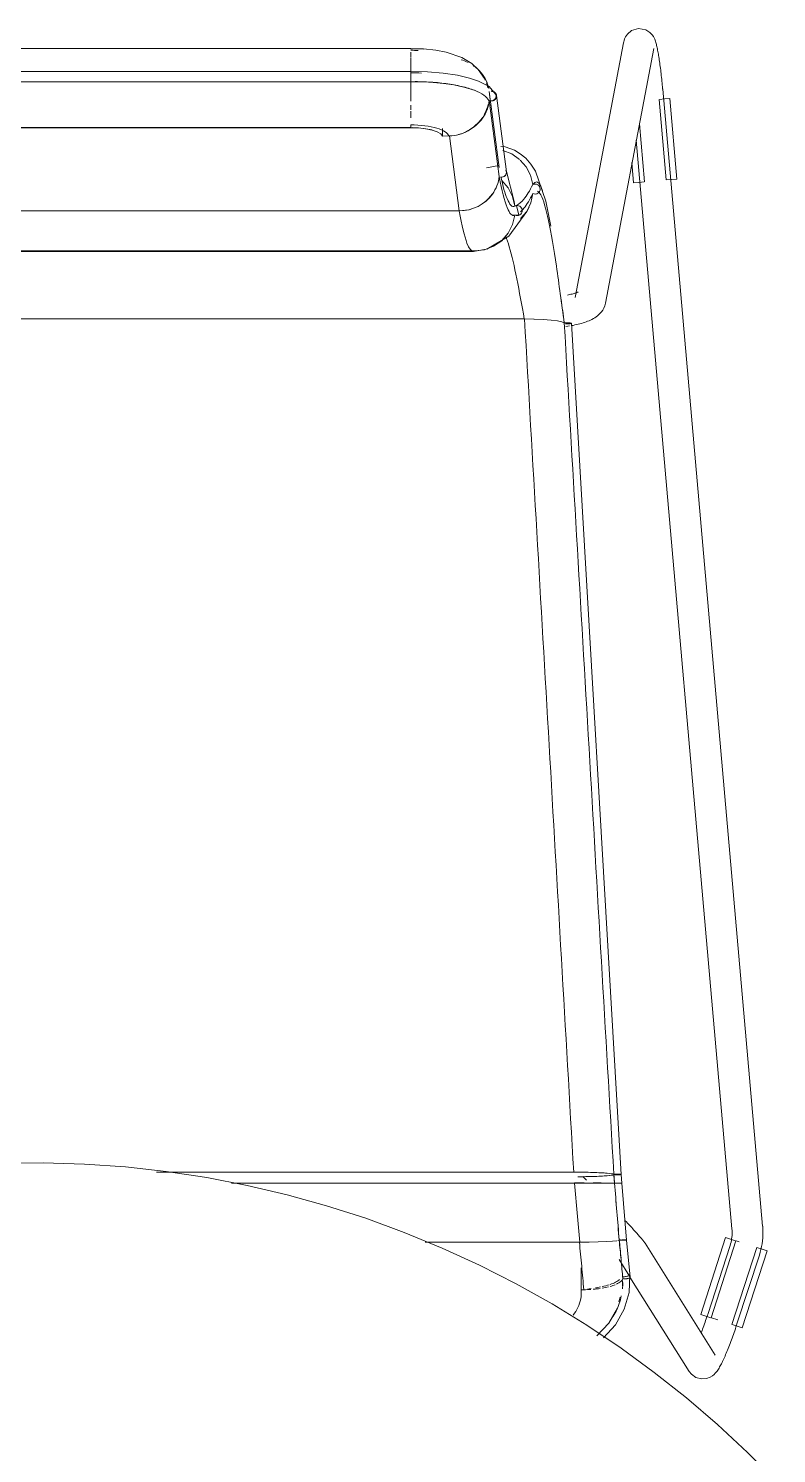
# Model space of a CAD drawing. Header units: millimetres. Extents: x 155927 to 326028, y -36033 to 97293.
# Drawn here: x 209758 to 210049, y 12592 to 13147 of the extents above; entities that cross this region are included whole.
import ezdxf

# ---------------------------------------------------------------- set-up
doc = ezdxf.new("R2010")
doc.units = ezdxf.units.MM
doc.header["$MEASUREMENT"] = 0
doc.layers.add('I-FURN', color=8, linetype='CONTINUOUS', lineweight=9)

msp = doc.modelspace()

# ---------------------------------------------------------------- linework, layer by layer
at = {"layer": 'I-FURN'}
for p, q in [((209992.75, 13146.61), (209995.5, 13147.44)), ((209995.5, 13147.44), (209998.26, 13146.96)), ((209989.61, 13141.85), (209970.8, 13042.56)), ((209989.7, 13142.27), (209989.61, 13141.85)), ((209989.84, 13142.78), (209989.7, 13142.27)), ((209990.05, 13143.4), (209989.84, 13142.78)), ((209990.42, 13144.2), (209990.05, 13143.4)), ((209991.17, 13145.28), (209990.42, 13144.2)), ((209992.75, 13146.61), (209991.17, 13145.28)), ((209998.26, 13146.96), (209999.91, 13145.92)), ((209999.91, 13145.92), (210000.77, 13145.01)), ((210000.77, 13145.01), (210001.25, 13144.31)), ((210001.25, 13144.31), (210001.55, 13143.75)), ((210001.55, 13143.75), (210001.77, 13143.27)), ((210001.77, 13143.27), (210001.94, 13142.84)), ((210001.94, 13142.84), (210002.08, 13142.44)), ((210002.08, 13142.44), (210002.2, 13142.04)), ((210002.2, 13142.04), (210002.32, 13141.65)), ((209906.71, 13139.66), (209611.85, 13139.66)), ((209906.71, 13139.49), (209906.71, 13139.66)), ((209906.71, 13139.66), (209911.74, 13139.55)), ((209906.71, 13139.64), (209906.71, 13139.36)), ((209906.71, 13138.17), (209906.71, 13136.42)), ((209911.74, 13139.55), (209916.56, 13139.04)), ((209916.56, 13139.04), (209920.59, 13138.25)), ((209920.59, 13138.25), (209926.64, 13136.13)), ((209982.59, 13040.32), (210001.4, 13139.61)), ((210002.32, 13141.65), (210002.43, 13141.24)), ((210002.43, 13141.24), (210002.53, 13140.83)), ((210002.53, 13140.83), (210002.63, 13140.4)), ((210002.63, 13140.4), (210002.73, 13139.96)), ((210002.73, 13139.96), (210002.83, 13139.5)), ((210002.83, 13139.5), (210002.92, 13139.02)), ((210002.92, 13139.02), (210003.02, 13138.53)), ((210003.02, 13138.53), (210003.11, 13138.01)), ((210003.11, 13138.01), (210003.2, 13137.48)), ((210003.2, 13137.48), (210003.3, 13136.93)), ((210003.3, 13136.93), (210003.39, 13136.36)), ((210003.39, 13136.36), (210003.48, 13135.77)), ((209906.71, 13136.14), (209906.71, 13133.56)), ((209906.71, 13130.38), (209906.71, 13133.41)), ((209906.71, 13133.39), (209906.71, 13130.38)), ((209926.64, 13136.13), (209930.52, 13133.74)), ((209930.52, 13133.74), (209933, 13131.44)), ((209933, 13131.44), (209935.68, 13127.54)), ((210003.48, 13135.77), (210003.57, 13135.17)), ((210003.57, 13135.17), (210003.66, 13134.55)), ((210003.66, 13134.55), (210003.75, 13133.92)), ((210003.75, 13133.92), (210003.84, 13133.27)), ((210003.84, 13133.27), (210003.93, 13132.61)), ((210003.93, 13132.61), (210004.02, 13131.93)), ((210004.02, 13131.93), (210004.1, 13131.24)), ((210004.1, 13131.24), (210004.19, 13130.54)), ((209906.71, 13130.62), (209611.85, 13130.62)), ((209611.85, 13126.66), (209906.71, 13126.66)), ((209906.71, 13130.62), (209906.71, 13126.67)), ((209906.71, 13130.62), (209913.25, 13130.53)), ((209906.71, 13130.56), (209906.71, 13130.62)), ((209906.71, 13130.36), (209906.71, 13130.56)), ((209906.71, 13130.05), (209906.71, 13130.36)), ((209906.71, 13129.66), (209906.71, 13130.05)), ((209906.71, 13129.21), (209906.71, 13129.66)), ((209906.71, 13128.72), (209906.71, 13129.21)), ((209906.71, 13128.22), (209906.71, 13128.72)), ((209906.71, 13127.75), (209906.71, 13128.22)), ((209906.71, 13127.33), (209906.71, 13127.75)), ((209906.71, 13127), (209906.71, 13127.33)), ((209906.71, 13126.77), (209906.71, 13127)), ((209906.71, 13126.67), (209906.71, 13126.77)), ((209906.71, 13122.88), (209906.71, 13126.69)), ((209906.71, 13126.69), (209906.71, 13122.88)), ((209912.93, 13126.58), (209906.71, 13126.66)), ((209919.49, 13126.05), (209912.93, 13126.58)), ((209913.25, 13130.53), (209919.37, 13130.04)), ((209919.37, 13130.04), (209924.99, 13129.2)), ((209923.51, 13125.46), (209919.49, 13126.05)), ((209927.94, 13124.49), (209923.51, 13125.46)), ((209924.99, 13129.2), (209929.68, 13128.1)), ((209929.68, 13128.1), (209933.14, 13126.94)), ((209933.14, 13126.94), (209937.25, 13124.76)), ((209935.68, 13127.54), (209935.78, 13127.35)), ((210004.19, 13130.54), (210004.27, 13129.83)), ((210004.27, 13129.83), (210004.35, 13129.12)), ((210004.35, 13129.12), (210004.43, 13128.39)), ((210004.43, 13128.39), (210004.51, 13127.66)), ((210004.51, 13127.66), (210004.58, 13126.92)), ((210004.58, 13126.92), (210004.66, 13126.17)), ((210004.66, 13126.17), (210004.73, 13125.43)), ((210004.73, 13125.43), (210004.8, 13124.68)), ((209906.71, 13122.69), (209906.71, 13119.13)), ((209931.38, 13123.4), (209927.94, 13124.49)), ((209937.25, 13124.76), (209939.8, 13121.85)), ((209941.16, 13093.22), (209937.32, 13122.91)), ((209937.47, 13121.72), (209938.09, 13116.95)), ((209944.01, 13091.58), (209940.16, 13121.35)), ((210003.46, 13119.79), (210006.22, 13088.38)), ((210003.59, 13119.8), (210005.65, 13119.98)), ((210004.8, 13124.68), (210004.87, 13123.92)), ((210004.87, 13123.92), (210004.88, 13123.77)), ((210043.83, 12680.44), (210004.88, 13123.77)), ((210005.65, 13119.98), (210007.7, 13120.16)), ((210007.7, 13120.16), (210010.46, 13088.75)), ((209906.71, 13117.5), (209906.71, 13115.66)), ((209906.71, 13115.14), (209906.71, 13112.67)), ((209937.34, 13119.37), (209941.18, 13089.67)), ((209906.71, 13108.82), (209611.85, 13108.82)), ((209611.85, 13108.76), (209906.71, 13108.76)), ((209906.71, 13108.76), (209909.74, 13108.65)), ((209909.74, 13108.65), (209912.59, 13108.33)), ((209919.06, 13105.5), (209919.06, 13108.51)), ((209997.78, 13087.63), (209995.79, 13110.24)), ((209912.59, 13108.33), (209915.09, 13107.82)), ((209915.09, 13107.82), (209917.07, 13107.15)), ((209917.07, 13107.15), (209918.42, 13106.36)), ((209918.42, 13106.36), (209919.06, 13105.5)), ((209919.06, 13105.5), (209921.78, 13105.57)), ((209921.78, 13105.57), (209925.64, 13076.29)), ((209994.58, 13103.89), (210031.88, 12679.39)), ((209943.55, 13101.25), (209941.77, 13101.48)), ((209946.07, 13098.51), (209942.56, 13099.92)), ((209947.15, 13099.96), (209943.55, 13101.25)), ((209949.16, 13096.34), (209946.07, 13098.51)), ((209949.42, 13098.62), (209947.15, 13099.96)), ((209951.59, 13096.84), (209949.42, 13098.62)), ((209941.04, 13094), (209936.22, 13093.05)), ((209943.96, 13091.81), (209943.77, 13092.25)), ((209951.64, 13093.51), (209949.4, 13096.11)), ((209953.58, 13094.59), (209951.59, 13096.84)), ((209953.38, 13090.19), (209951.64, 13093.51)), ((209955.4, 13091.77), (209953.58, 13094.59)), ((209992.85, 13095.16), (209993.55, 13087.26)), ((209941.65, 13089.52), (209942.15, 13089.48)), ((209942.15, 13089.48), (209942.64, 13089.56)), ((209944.68, 13085.3), (209942.17, 13088.18)), ((209942.64, 13089.56), (209943.09, 13089.75)), ((209943.09, 13089.75), (209943.48, 13090.05)), ((209943.48, 13090.05), (209943.77, 13090.43)), ((209943.77, 13090.43), (209943.96, 13090.88)), ((209944.03, 13091.34), (209943.96, 13091.81)), ((209943.96, 13090.88), (209944.03, 13091.34)), ((209944, 13091.66), (209946.97, 13080.04)), ((209954.28, 13086.56), (209953.38, 13090.19)), ((209954.28, 13086.56), (209954.75, 13086.73)), ((209954.75, 13086.73), (209954.28, 13086.56)), ((209954.75, 13086.73), (209955.25, 13086.77)), ((209955.25, 13086.77), (209954.75, 13086.73)), ((209955.25, 13086.77), (209955.74, 13086.69)), ((209955.75, 13086.7), (209955.25, 13086.77)), ((209959.39, 13080.05), (209955.4, 13091.77)), ((209955.74, 13086.69), (209956.2, 13086.5)), ((209956.2, 13086.5), (209955.75, 13086.7)), ((209956.2, 13086.5), (209956.59, 13086.19)), ((209956.59, 13086.19), (209956.2, 13086.5)), ((209995.59, 13087.44), (209993.55, 13087.26)), ((209997.65, 13087.62), (209995.59, 13087.44)), ((210008.41, 13088.57), (210006.35, 13088.39)), ((210010.46, 13088.75), (210008.41, 13088.57)), ((209936.07, 13080.17), (209938.55, 13082.91)), ((209946.43, 13081.91), (209944.68, 13085.3)), ((209947.32, 13078.19), (209946.43, 13081.91)), ((209954.33, 13083.08), (209953.54, 13079.47)), ((209953.55, 13079.46), (209954.33, 13083.08)), ((209954.81, 13082.93), (209954.33, 13083.08)), ((209954.33, 13083.08), (209954.81, 13082.92)), ((209955.31, 13082.9), (209954.81, 13082.93)), ((209954.81, 13082.92), (209955.31, 13082.9)), ((209955.8, 13082.99), (209955.31, 13082.9)), ((209955.31, 13082.9), (209955.8, 13082.99)), ((209956.25, 13083.2), (209955.8, 13082.99)), ((209955.8, 13082.99), (209956.25, 13083.19)), ((209956.62, 13083.51), (209956.25, 13083.2)), ((209956.25, 13083.19), (209956.63, 13083.51)), ((209956.59, 13086.19), (209956.89, 13085.8)), ((209956.89, 13085.8), (209956.59, 13086.19)), ((209956.91, 13083.92), (209956.62, 13083.51)), ((209956.63, 13083.51), (209956.92, 13083.91)), ((209956.89, 13085.8), (209957.08, 13085.34)), ((209957.09, 13085.35), (209956.89, 13085.8)), ((209957.1, 13084.37), (209956.91, 13083.92)), ((209956.92, 13083.91), (209957.1, 13084.37)), ((209957.08, 13085.34), (209957.15, 13084.86)), ((209957.16, 13084.86), (209957.09, 13085.35)), ((209957.15, 13084.86), (209957.1, 13084.37)), ((209957.1, 13084.37), (209957.16, 13084.86)), ((209925.64, 13076.29), (209592.92, 13076.29)), ((209592.92, 13076.29), (209925.64, 13076.29)), ((209925.64, 13076.29), (209929.41, 13076.77)), ((209929.41, 13076.77), (209932.95, 13078.09)), ((209932.95, 13078.09), (209936.07, 13080.17)), ((209944.98, 13066.52), (209951.96, 13076.06)), ((209946.97, 13080.04), (209947.29, 13078.18)), ((209947.79, 13078.36), (209947.32, 13078.19)), ((209947.32, 13078.19), (209947.79, 13078.35)), ((209947.79, 13078.35), (209948.29, 13078.39)), ((209948.29, 13078.39), (209947.79, 13078.36)), ((209948.84, 13074.59), (209948, 13078.48)), ((209948.29, 13078.39), (209948.78, 13078.31)), ((209948.78, 13078.31), (209948.29, 13078.39)), ((209948.78, 13078.31), (209949.23, 13078.11)), ((209949.23, 13078.11), (209948.78, 13078.31)), ((209949.23, 13078.11), (209949.61, 13077.79)), ((209949.62, 13077.8), (209949.23, 13078.11)), ((209951.9, 13076.14), (209949.51, 13073.3)), ((209949.51, 13073.3), (209951.91, 13076.14)), ((209949.61, 13077.79), (209949.91, 13077.39)), ((209949.91, 13075.49), (209949.61, 13075.09)), ((209949.91, 13077.39), (209949.62, 13077.8)), ((209949.62, 13075.09), (209949.91, 13075.49)), ((209949.91, 13077.39), (209950.1, 13076.93)), ((209950.1, 13076.93), (209949.91, 13077.39)), ((209950.1, 13075.95), (209949.91, 13075.49)), ((209949.91, 13075.49), (209950.1, 13075.95)), ((209950.1, 13076.93), (209950.16, 13076.44)), ((209950.17, 13076.44), (209950.1, 13076.93)), ((209950.16, 13076.44), (209950.1, 13075.95)), ((209950.1, 13075.95), (209950.17, 13076.44)), ((209953.54, 13079.47), (209951.9, 13076.14)), ((209951.91, 13076.14), (209953.55, 13079.46)), ((209951.96, 13076.06), (209952.85, 13077.81)), ((209961.29, 13070.39), (209959.39, 13080.05)), ((209946.43, 13070.97), (209944.67, 13067.58)), ((209944.68, 13067.58), (209946.43, 13070.97)), ((209946.26, 13074.67), (209949.14, 13074.72)), ((209946.43, 13070.97), (209947.32, 13074.69)), ((209947.79, 13074.53), (209947.32, 13074.69)), ((209947.32, 13074.69), (209947.79, 13074.52)), ((209948.29, 13074.49), (209947.79, 13074.53)), ((209947.79, 13074.52), (209948.29, 13074.49)), ((209948.78, 13074.57), (209948.29, 13074.49)), ((209948.29, 13074.49), (209948.78, 13074.57)), ((209949.23, 13074.77), (209948.78, 13074.57)), ((209948.78, 13074.57), (209949.23, 13074.77)), ((209949.61, 13075.09), (209949.23, 13074.77)), ((209949.23, 13074.77), (209949.62, 13075.09)), ((209936.32, 13061.41), (209944.98, 13066.52)), ((209942.17, 13064.71), (209939.03, 13062.54)), ((209939.03, 13062.53), (209942.17, 13064.7)), ((209944.67, 13067.58), (209942.17, 13064.71)), ((209942.17, 13064.7), (209944.68, 13067.58)), ((209931.67, 13060.7), (209586.89, 13060.7)), ((209586.89, 13060.7), (209931.67, 13060.7)), ((209587.43, 13060.54), (209892.23, 13060.54)), ((209892.23, 13060.54), (209931.13, 13060.54)), ((209931.13, 13060.54), (209936.17, 13061.34)), ((209935.46, 13061.17), (209931.67, 13060.7)), ((209931.67, 13060.7), (209935.46, 13061.17)), ((209939.03, 13062.54), (209935.46, 13061.17)), ((209935.46, 13061.17), (209939.03, 13062.53)), ((209936.17, 13061.34), (209939.35, 13062.71)), ((209968.25, 13043.58), (209967.76, 13043.49)), ((209968.72, 13043.68), (209968.25, 13043.58)), ((209969.16, 13043.79), (209968.72, 13043.68)), ((209969.59, 13043.89), (209969.16, 13043.79)), ((209969.98, 13044), (209969.59, 13043.89)), ((209970.35, 13044.11), (209969.98, 13044)), ((209970.68, 13044.22), (209970.35, 13044.11)), ((209970.99, 13044.32), (209970.68, 13044.22)), ((209971.25, 13044.42), (209970.99, 13044.32)), ((209971.49, 13044.52), (209971.25, 13044.42)), ((209971.68, 13044.61), (209971.49, 13044.52)), ((209971.83, 13044.68), (209971.68, 13044.61)), ((209971.92, 13044.73), (209971.83, 13044.68)), ((209971.99, 13044.77), (209971.92, 13044.73)), ((209972.02, 13044.79), (209971.99, 13044.77)), ((209980.54, 13036.37), (209980.01, 13035.85)), ((209981.05, 13036.96), (209980.54, 13036.37)), ((209981.53, 13037.65), (209981.05, 13036.96)), ((209981.97, 13038.44), (209981.53, 13037.65)), ((209982.33, 13039.34), (209981.97, 13038.44)), ((209982.59, 13040.32), (209982.33, 13039.34)), ((209950.98, 13034.19), (209567.58, 13034.19)), ((209567.58, 13034.19), (209951.06, 13034.19)), ((209954.75, 13034.14), (209950.98, 13034.19)), ((209951.06, 13034.19), (209954.75, 13034.14)), ((209958.28, 13033.98), (209954.75, 13034.14)), ((209954.81, 13034.13), (209958.29, 13033.98)), ((209961.39, 13033.74), (209958.28, 13033.98)), ((209958.33, 13033.98), (209961.39, 13033.75)), ((209963.88, 13033.43), (209961.39, 13033.74)), ((209961.42, 13033.74), (209963.88, 13033.43)), ((209965.63, 13033.07), (209963.88, 13033.43)), ((209963.89, 13033.43), (209965.63, 13033.07)), ((209965.63, 13033.07), (209966.53, 13032.67)), ((209966.53, 13032.67), (209965.63, 13033.07)), ((209967, 13032.68), (209966.53, 13032.67)), ((209966.53, 13032.67), (209967, 13032.68)), ((209967.5, 13032.69), (209967, 13032.68)), ((209967, 13032.68), (209967.5, 13032.69)), ((209967.04, 13032.27), (209967.54, 13032.26)), ((209967.54, 13032.26), (209967.04, 13032.27)), ((209967.87, 13031.34), (209967.15, 13031.25)), ((209967.99, 13032.68), (209967.5, 13032.69)), ((209967.5, 13032.69), (209967.99, 13032.68)), ((209967.54, 13032.26), (209968.03, 13032.27)), ((209968.03, 13032.27), (209967.54, 13032.26)), ((209968.59, 13031.45), (209967.87, 13031.34)), ((209968.44, 13032.66), (209967.99, 13032.68)), ((209967.99, 13032.68), (209968.45, 13032.66)), ((209968.03, 13032.27), (209968.48, 13032.29)), ((209968.48, 13032.29), (209968.03, 13032.27)), ((209968.83, 13032.62), (209968.44, 13032.66)), ((209968.45, 13032.66), (209968.83, 13032.62)), ((209968.48, 13032.29), (209968.86, 13032.33)), ((209968.86, 13032.33), (209968.48, 13032.29)), ((209969.13, 13032.58), (209968.83, 13032.62)), ((209968.83, 13032.62), (209969.13, 13032.58)), ((209968.86, 13032.33), (209969.15, 13032.37)), ((209969.15, 13032.37), (209968.86, 13032.33)), ((209969.32, 13032.53), (209969.13, 13032.58)), ((209969.13, 13032.58), (209969.33, 13032.53)), ((209969.15, 13032.37), (209969.33, 13032.42)), ((209969.34, 13032.42), (209969.15, 13032.37)), ((209969.99, 13031.69), (209969.29, 13031.57)), ((209969.39, 13032.48), (209969.32, 13032.53)), ((209969.33, 13032.53), (209969.4, 13032.48)), ((209969.33, 13032.42), (209969.39, 13032.48)), ((209969.4, 13032.48), (209969.34, 13032.42)), ((209988.68, 12700.57), (209969.4, 13032.48)), ((209970.67, 13031.83), (209969.99, 13031.69)), ((209971.33, 13031.97), (209970.67, 13031.83)), ((209971.99, 13032.12), (209971.33, 13031.97)), ((209972.63, 13032.29), (209971.99, 13032.12)), ((209973.26, 13032.46), (209972.63, 13032.29)), ((209973.88, 13032.64), (209973.26, 13032.46)), ((209974.48, 13032.84), (209973.88, 13032.64)), ((209975.08, 13033.04), (209974.48, 13032.84)), ((209975.66, 13033.26), (209975.08, 13033.04)), ((209976.23, 13033.5), (209975.66, 13033.26)), ((209976.79, 13033.75), (209976.23, 13033.5)), ((209977.34, 13034.02), (209976.79, 13033.75)), ((209977.88, 13034.31), (209977.34, 13034.02)), ((209978.42, 13034.63), (209977.88, 13034.31)), ((209978.95, 13034.99), (209978.42, 13034.63)), ((209979.48, 13035.39), (209978.95, 13034.99)), ((209980.01, 13035.85), (209979.48, 13035.39)), ((209763.6, 12705.13), (209747.6, 12704.99)), ((209779.59, 12704.64), (209763.6, 12705.13)), ((209795.55, 12703.51), (209779.59, 12704.64)), ((209811.45, 12701.74), (209795.55, 12703.51)), ((209970.23, 12701.46), (209807.63, 12701.46)), ((209807.63, 12701.46), (209970.23, 12701.46)), ((209827.27, 12699.34), (209811.45, 12701.74)), ((209842.98, 12696.3), (209827.27, 12699.34)), ((209974.02, 12701.43), (209970.23, 12701.46)), ((209971.77, 12699.68), (209974.02, 12699.7)), ((209975.19, 12698.29), (209973.72, 12699.82)), ((209977.58, 12701.36), (209974.02, 12701.43)), ((209974.02, 12699.7), (209977.57, 12699.78)), ((209977.57, 12699.78), (209980.69, 12699.9)), ((209980.71, 12701.23), (209977.58, 12701.36)), ((209980.69, 12699.9), (209983.19, 12700.07)), ((209983.21, 12701.07), (209980.71, 12701.23)), ((209983.19, 12700.07), (209984.94, 12700.26)), ((209984.96, 12700.88), (209983.21, 12701.07)), ((209984.94, 12700.26), (209985.84, 12700.47)), ((209985.85, 12700.67), (209984.96, 12700.88)), ((209985.84, 12700.47), (209986.31, 12700.46)), ((209986.32, 12700.68), (209985.85, 12700.67)), ((209986.31, 12700.46), (209986.81, 12700.46)), ((209986.82, 12700.68), (209986.32, 12700.68)), ((209986.81, 12700.46), (209987.3, 12700.46)), ((209987.31, 12700.67), (209986.82, 12700.68)), ((209987.3, 12700.46), (209987.75, 12700.47)), ((209987.76, 12700.66), (209987.31, 12700.67)), ((209987.75, 12700.47), (209988.13, 12700.49)), ((209988.14, 12700.64), (209987.76, 12700.66)), ((209988.13, 12700.49), (209988.43, 12700.51)), ((209988.43, 12700.62), (209988.14, 12700.64)), ((209988.62, 12700.6), (209988.43, 12700.62)), ((209988.43, 12700.51), (209988.62, 12700.54)), ((209988.68, 12700.57), (209988.62, 12700.6)), ((209988.62, 12700.54), (209988.68, 12700.57)), ((209988.69, 12700.57), (209988.96, 12697.21)), ((209970.5, 12697.15), (209836.86, 12697.15)), ((209836.86, 12697.15), (209970.5, 12697.15)), ((209858.55, 12692.64), (209842.98, 12696.3)), ((209873.97, 12688.36), (209858.55, 12692.64)), ((209974.28, 12697.15), (209970.5, 12697.15)), ((209970.5, 12697.15), (209974.28, 12697.15)), ((209970.51, 12697.27), (209974.29, 12697.27)), ((209974.29, 12697.27), (209970.51, 12697.27)), ((209977.85, 12697.15), (209974.28, 12697.15)), ((209974.28, 12697.15), (209977.85, 12697.15)), ((209977.84, 12697.26), (209980.97, 12697.26)), ((209980.97, 12697.26), (209977.85, 12697.26)), ((209980.98, 12697.16), (209977.85, 12697.15)), ((209977.85, 12697.15), (209980.98, 12697.16)), ((209980.97, 12697.26), (209983.46, 12697.24)), ((209983.47, 12697.24), (209980.97, 12697.26)), ((209980.98, 12697.16), (209983.49, 12697.17)), ((209983.48, 12697.17), (209980.99, 12697.16)), ((209983.46, 12697.24), (209985.22, 12697.23)), ((209985.22, 12697.23), (209983.47, 12697.24)), ((209985.23, 12697.19), (209983.49, 12697.17)), ((209983.49, 12697.17), (209985.24, 12697.19)), ((209986.12, 12697.2), (209985.23, 12697.19)), ((209985.24, 12697.19), (209986.12, 12697.2)), ((209986.11, 12697.22), (209986.58, 12697.22)), ((209986.59, 12697.22), (209986.12, 12697.22)), ((209986.59, 12697.2), (209986.12, 12697.2)), ((209986.12, 12697.2), (209986.59, 12697.2)), ((209986.58, 12697.22), (209987.08, 12697.22)), ((209987.08, 12697.22), (209986.59, 12697.22)), ((209987.09, 12697.2), (209986.59, 12697.2)), ((209986.59, 12697.2), (209987.09, 12697.2)), ((209987.08, 12697.22), (209987.57, 12697.22)), ((209987.57, 12697.22), (209987.08, 12697.22)), ((209987.58, 12697.2), (209987.09, 12697.2)), ((209987.09, 12697.2), (209987.58, 12697.2)), ((209987.57, 12697.22), (209988.02, 12697.22)), ((209988.03, 12697.22), (209987.57, 12697.22)), ((209988.03, 12697.2), (209987.58, 12697.2)), ((209987.58, 12697.2), (209988.03, 12697.2)), ((209988.02, 12697.22), (209988.41, 12697.21)), ((209988.41, 12697.21), (209988.03, 12697.22)), ((209988.41, 12697.2), (209988.03, 12697.2)), ((209988.03, 12697.2), (209988.41, 12697.2)), ((209988.7, 12697.2), (209988.41, 12697.2)), ((209988.41, 12697.2), (209988.71, 12697.2)), ((209988.89, 12697.21), (209988.96, 12697.21)), ((209988.96, 12697.21), (209988.89, 12697.21)), ((209988.89, 12697.21), (209988.96, 12697.21)), ((209988.96, 12697.21), (209988.89, 12697.21)), ((209990.78, 12675.01), (209988.96, 12697.21)), ((209889.2, 12683.47), (209873.97, 12688.36)), ((209904.22, 12677.97), (209889.2, 12683.47)), ((209990.76, 12682.05), (209990.32, 12682.52)), ((209991.19, 12681.59), (209990.76, 12682.05)), ((209991.61, 12681.13), (209991.19, 12681.59)), ((209992.03, 12680.69), (209991.61, 12681.13)), ((209992.43, 12680.25), (209992.03, 12680.69)), ((209919.02, 12671.88), (209904.22, 12677.97)), ((209988.42, 12675.11), (209987.95, 12675.1)), ((209987.95, 12675.1), (209988.42, 12675.11)), ((209989.41, 12675.11), (209988.92, 12675.11)), ((209988.92, 12675.11), (209989.41, 12675.11)), ((209989.86, 12675.1), (209989.41, 12675.11)), ((209989.41, 12675.11), (209989.86, 12675.1)), ((209990.24, 12675.08), (209989.86, 12675.1)), ((209989.86, 12675.1), (209990.24, 12675.08)), ((209990.54, 12675.06), (209990.24, 12675.08)), ((209990.24, 12675.08), (209990.53, 12675.06)), ((209992.82, 12679.83), (209992.43, 12680.25)), ((209993.2, 12679.41), (209992.82, 12679.83)), ((209993.57, 12679.01), (209993.2, 12679.41)), ((209993.93, 12678.62), (209993.57, 12679.01)), ((209994.27, 12678.24), (209993.93, 12678.62)), ((209994.6, 12677.88), (209994.27, 12678.24)), ((209994.91, 12677.53), (209994.6, 12677.88)), ((209995.22, 12677.19), (209994.91, 12677.53)), ((209995.5, 12676.87), (209995.22, 12677.19)), ((209995.78, 12676.56), (209995.5, 12676.87)), ((209996.03, 12676.27), (209995.78, 12676.56)), ((209996.28, 12675.99), (209996.03, 12676.27)), ((209996.51, 12675.72), (209996.28, 12675.99)), ((209996.72, 12675.47), (209996.51, 12675.72)), ((209996.92, 12675.23), (209996.72, 12675.47)), ((209997.11, 12675), (209996.92, 12675.23)), ((210029.39, 12675.98), (210019.7, 12645.97)), ((210029.39, 12675.98), (210031.34, 12675.35)), ((210031.34, 12675.35), (210033.31, 12674.71)), ((210031.75, 12675.43), (210031.64, 12674.78)), ((210031.84, 12676.09), (210031.75, 12675.43)), ((210031.9, 12676.75), (210031.84, 12676.09)), ((210031.88, 12679.39), (210031.92, 12678.73)), ((210031.93, 12677.41), (210031.9, 12676.75)), ((210031.92, 12678.73), (210031.94, 12678.07)), ((210031.94, 12678.07), (210031.93, 12677.41)), ((210043.76, 12674.69), (210043.86, 12675.83)), ((210043.84, 12680.39), (210043.83, 12680.44)), ((210043.91, 12679.25), (210043.84, 12680.39)), ((210043.86, 12675.83), (210043.92, 12676.97)), ((210043.94, 12678.11), (210043.91, 12679.25)), ((210043.92, 12676.97), (210043.94, 12678.11)), ((209912.32, 12674.18), (209972.44, 12674.18)), ((209972.44, 12674.18), (209912.32, 12674.18)), ((209933.55, 12665.2), (209919.02, 12671.88)), ((209972.44, 12674.18), (209976.2, 12674.2)), ((209976.2, 12674.2), (209972.56, 12674.18)), ((209979.74, 12674.28), (209976.29, 12674.21)), ((209976.3, 12674.21), (209979.73, 12674.28)), ((209979.73, 12674.28), (209982.83, 12674.39)), ((209982.84, 12674.39), (209979.8, 12674.28)), ((209982.83, 12674.39), (209985.31, 12674.54)), ((209985.31, 12674.54), (209982.87, 12674.39)), ((209985.31, 12674.54), (209987.05, 12674.72)), ((209987.05, 12674.72), (209985.33, 12674.55)), ((209987.37, 12674.77), (209987.94, 12674.92)), ((209987.93, 12674.92), (209987.37, 12674.77)), ((209988.4, 12674.91), (209987.93, 12674.92)), ((209987.94, 12674.92), (209988.41, 12674.91)), ((209988.9, 12674.9), (209988.4, 12674.91)), ((209988.41, 12674.91), (209988.91, 12674.9)), ((209989.39, 12674.91), (209988.9, 12674.9)), ((209988.91, 12674.9), (209989.4, 12674.91)), ((209989.85, 12674.92), (209989.39, 12674.91)), ((209989.4, 12674.91), (209989.85, 12674.92)), ((209989.85, 12674.92), (209990.23, 12674.94)), ((209990.23, 12674.94), (209989.85, 12674.92)), ((209990.23, 12674.94), (209990.53, 12674.96)), ((209990.53, 12674.96), (209990.23, 12674.94)), ((209990.53, 12675.06), (209990.72, 12675.03)), ((209990.53, 12674.96), (209990.72, 12674.98)), ((209990.72, 12675.03), (209990.54, 12675.06)), ((209990.79, 12675.01), (209990.72, 12675.03)), ((209990.72, 12675.03), (209990.78, 12675.01)), ((209990.78, 12675.01), (209990.72, 12674.98)), ((209990.72, 12674.98), (209990.79, 12675.01)), ((209992.21, 12660.52), (209990.79, 12675.01)), ((209997.29, 12674.77), (209997.11, 12675)), ((209997.47, 12674.55), (209997.29, 12674.77)), ((209997.64, 12674.32), (209997.47, 12674.55)), ((209997.82, 12674.07), (209997.64, 12674.32)), ((209998.04, 12673.74), (209997.82, 12674.07)), ((210025.34, 12630.16), (209998.04, 12673.74)), ((210031.13, 12672.83), (210022.42, 12646.02)), ((210023.74, 12644.66), (210033.43, 12674.67)), ((210031.14, 12672.86), (210031.13, 12672.83)), ((210031.33, 12673.49), (210031.14, 12672.86)), ((210031.5, 12674.13), (210031.33, 12673.49)), ((210031.64, 12674.78), (210031.5, 12674.13)), ((210041.5, 12672.07), (210031.81, 12642.06)), ((210033.53, 12674.64), (210034.69, 12674.26)), ((210045.54, 12670.76), (210035.86, 12640.75)), ((210041.62, 12672.03), (210043.59, 12671.39)), ((210042.54, 12669.12), (210042.87, 12670.21)), ((210042.87, 12670.21), (210043.16, 12671.32)), ((210043.16, 12671.32), (210043.4, 12672.44)), ((210043.4, 12672.44), (210043.6, 12673.56)), ((210043.59, 12671.39), (210045.54, 12670.76)), ((210043.6, 12673.56), (210043.76, 12674.69)), ((209947.81, 12657.94), (209933.55, 12665.2)), ((209973.15, 12654.38), (209973.15, 12664.14)), ((209987.87, 12667.37), (209991.91, 12660.92)), ((210033.83, 12642.31), (210042.54, 12669.12)), ((209992.09, 12661.41), (209991.8, 12654.5)), ((209992.14, 12660.55), (210015.17, 12623.79)), ((209961.77, 12650.12), (209947.81, 12657.94)), ((209974.14, 12655.63), (209973.09, 12655.63)), ((209991.8, 12654.5), (209989.93, 12647.98)), ((209975.4, 12641.75), (209961.77, 12650.12)), ((209987.22, 12648.38), (209983.85, 12642.55)), ((209989.93, 12647.98), (209986.54, 12641.97)), ((209988.69, 12632.83), (209975.4, 12641.75)), ((209983.85, 12642.55), (209979.17, 12637.64)), ((209986.54, 12641.97), (209981.79, 12636.82)), ((210021.65, 12645.34), (210019.7, 12645.97)), ((210020.92, 12641.6), (210021.15, 12642.27)), ((210021.15, 12642.27), (210021.39, 12642.94)), ((210021.39, 12642.94), (210021.62, 12643.62)), ((210021.62, 12643.62), (210021.85, 12644.31)), ((210023.62, 12644.7), (210021.65, 12645.34)), ((210021.85, 12644.31), (210022.08, 12645)), ((210022.08, 12645), (210022.31, 12645.69)), ((210022.31, 12645.69), (210022.42, 12646.02)), ((210023.84, 12644.63), (210026.35, 12643.82)), ((210033.9, 12641.38), (210031.93, 12642.02)), ((210033.44, 12641.11), (210033.68, 12641.85)), ((210033.68, 12641.85), (210033.83, 12642.31)), ((210019.98, 12639.04), (210020.21, 12639.66)), ((210020.21, 12639.66), (210020.45, 12640.3)), ((210020.45, 12640.3), (210020.68, 12640.95)), ((210020.68, 12640.95), (210020.92, 12641.6)), ((210031.68, 12636.07), (210031.93, 12636.77)), ((210031.93, 12636.77), (210032.19, 12637.48)), ((210032.19, 12637.48), (210032.44, 12638.19)), ((210032.44, 12638.19), (210032.69, 12638.92)), ((210032.69, 12638.92), (210032.94, 12639.64)), ((210032.94, 12639.64), (210033.19, 12640.38)), ((210033.19, 12640.38), (210033.44, 12641.11)), ((210035.86, 12640.75), (210033.9, 12641.38)), ((210001.61, 12623.4), (209988.69, 12632.83)), ((210029.42, 12630.34), (210029.66, 12630.92)), ((210029.66, 12630.92), (210029.91, 12631.51)), ((210029.91, 12631.51), (210030.16, 12632.12)), ((210030.16, 12632.12), (210030.41, 12632.75)), ((210030.41, 12632.75), (210030.66, 12633.39)), ((210030.66, 12633.39), (210030.91, 12634.04)), ((210030.91, 12634.04), (210031.17, 12634.71)), ((210031.17, 12634.71), (210031.42, 12635.38)), ((210031.42, 12635.38), (210031.68, 12636.07)), ((210026.6, 12624.7), (210026.84, 12625.1)), ((210026.84, 12625.1), (210027.08, 12625.5)), ((210027.08, 12625.5), (210027.31, 12625.91)), ((210027.31, 12625.91), (210027.54, 12626.33)), ((210027.54, 12626.33), (210027.77, 12626.77)), ((210027.77, 12626.77), (210028, 12627.23)), ((210028, 12627.23), (210028.23, 12627.7)), ((210028.23, 12627.7), (210028.46, 12628.19)), ((210028.46, 12628.19), (210028.7, 12628.7)), ((210028.7, 12628.7), (210028.93, 12629.23)), ((210028.93, 12629.23), (210029.17, 12629.77)), ((210029.17, 12629.77), (210029.42, 12630.34)), ((210014.14, 12613.45), (210001.61, 12623.4)), ((210016.07, 12622.66), (210015.17, 12623.79)), ((210016.07, 12622.66), (210017.8, 12621.44)), ((210017.8, 12621.44), (210020.03, 12620.85)), ((210020.03, 12620.85), (210022, 12621.03)), ((210022, 12621.03), (210023.38, 12621.55)), ((210023.38, 12621.55), (210024.29, 12622.11)), ((210024.29, 12622.11), (210024.92, 12622.63)), ((210024.92, 12622.63), (210025.39, 12623.1)), ((210025.39, 12623.1), (210025.76, 12623.52)), ((210025.76, 12623.52), (210026.07, 12623.93)), ((210026.07, 12623.93), (210026.35, 12624.32)), ((210026.35, 12624.32), (210026.6, 12624.7)), ((210026.27, 12603.01), (210014.14, 12613.45)), ((210037.96, 12592.1), (210026.27, 12603.01)), ((210049.21, 12580.73), (210037.96, 12592.1))]:
    msp.add_line(p, q, dxfattribs=at)
for centre, major_axis, ratio, start_param, end_param in [((209906.71, 13135.38), (12.4, 0), 0.287441, 1.332781, 1.570796), ((209906.71, 13123.91), (0, 15.75), 0.000004, 3.431839, 3.614078), ((209942.06, 13091.35), (1.96, 0), 0.955139, 4.501447, 6.790779), ((209925.51, 13091.36), (15.78, 0), 0.955139, 5.929149, 6.170649), ((209925.51, 13091.36), (15.78, 0), 0.955139, 4.720632, 5.68731), ((209925.51, 13091.36), (15.78, 0), 0.955139, 5.687432, 5.928979)]:
    msp.add_ellipse(centre, major_axis=major_axis, ratio=ratio, start_param=start_param, end_param=end_param, dxfattribs=at)
for points in [[(209906.71, 13139.57), (209908.42, 13139.58), (209910.09, 13139.5), (209911.68, 13139.35)], [(209929.09, 13134.18), (209928.2, 13134.61), (209927.28, 13135.01), (209926.32, 13135.25)], [(209906.71, 13130.09), (209908.14, 13130.12), (209909.56, 13130.11), (209910.97, 13130.08)], [(209906.71, 13126.69), (209909.05, 13126.74), (209913.7, 13126.66), (209920.56, 13126.03), (209926.7, 13124.92), (209931.77, 13123.39), (209935.47, 13121.5), (209936.78, 13120.09), (209937.14, 13119.36)], [(209936.25, 13126.25), (209936.5, 13125.62), (209936.66, 13124.97), (209936.8, 13124.32)], [(209921.78, 13105.57), (209923.07, 13105.61), (209925.57, 13105.97), (209929.17, 13107.39), (209932.32, 13109.58), (209934.85, 13112.41), (209936.61, 13115.75), (209937.19, 13118.13), (209937.34, 13119.37)], [(209936.88, 13117.85), (209936.57, 13116.47), (209936.06, 13115.1), (209935.37, 13113.85)], [(209938.1, 13119.19), (209937.93, 13119.18), (209937.76, 13119.18), (209937.6, 13119.22)], [(209906.71, 13109.89), (209910.49, 13109.83), (209917.89, 13108.86), (209921.27, 13106.7), (209921.53, 13105.58)], [(209915.08, 13107.87), (209913.04, 13108.42), (209910.32, 13108.7), (209907.54, 13108.8)], [(209947.32, 13074.69), (209946.3, 13074.14), (209944.25, 13076.11), (209942.21, 13084.17), (209941.18, 13089.67)], [(209931.13, 13060.54), (209931.31, 13060.55), (209931.49, 13060.6), (209931.67, 13060.7)], [(209966.51, 13032.68), (209966.13, 13035.74), (209965.74, 13038.83), (209965.35, 13041.88)], [(209951.06, 13034.19), (209954.25, 12978.83), (209957.45, 12923.41), (209960.65, 12867.95)], [(209966.53, 13032.67), (209969.75, 12977.43), (209976.19, 12866.83), (209982.63, 12756.07), (209985.85, 12700.67)], [(209960.65, 12867.95), (209963.84, 12812.49), (209967.04, 12756.99), (209970.23, 12701.46)], [(209986.11, 12697.22), (209986.07, 12697.76), (209985.98, 12698.84), (209985.89, 12699.93), (209985.84, 12700.47)], [(209986.12, 12697.2), (209986.08, 12697.78), (209985.99, 12698.93), (209985.9, 12700.09), (209985.85, 12700.67)], [(209970.5, 12697.15), (209970.84, 12693.31), (209971.18, 12689.48), (209971.53, 12685.65)], [(209986.12, 12697.2), (209986.42, 12693.48), (209987.03, 12686.05), (209987.63, 12678.62), (209987.93, 12674.92)], [(209986.64, 12690.89), (209986.67, 12690.48), (209986.71, 12690.07), (209986.74, 12689.66)], [(209971.53, 12685.65), (209971.87, 12681.82), (209972.21, 12678), (209972.56, 12674.18)], [(209987.04, 12686.05), (209987.34, 12682.4), (209987.65, 12678.75), (209987.95, 12675.1)], [(209988.66, 12668.02), (209988.42, 12670.36), (209988.19, 12672.73), (209987.95, 12675.1)], [(209974.14, 12655.63), (209973.88, 12658.65), (209973.34, 12664.79), (209972.75, 12671.04), (209972.44, 12674.18)], [(209989.37, 12659.96), (209989.13, 12662.4), (209988.66, 12667.35), (209988.18, 12672.39), (209987.94, 12674.92)], [(209989.37, 12659.96), (209989.23, 12659.57), (209988.66, 12658.82), (209987.52, 12658.12), (209986.83, 12657.79)], [(209989.34, 12658.43), (209989.33, 12657.6), (209989.29, 12656.78), (209989.21, 12655.96)], [(209989.23, 12657.18), (209989.29, 12657.83), (209989.3, 12658.48), (209989.29, 12659.13)], [(209973.09, 12655.63), (209973.14, 12655.12), (209973.16, 12654.61), (209973.15, 12654.1)], [(209976.93, 12655.72), (209976.02, 12655.67), (209975.09, 12655.63), (209974.14, 12655.63)], [(209975.55, 12655.86), (209976.03, 12655.92), (209976.5, 12655.98), (209976.96, 12656.04)], [(209980.49, 12656.09), (209979.64, 12655.97), (209978.77, 12655.85), (209977.86, 12655.79)], [(209978.67, 12656.31), (209979.35, 12656.42), (209980, 12656.55), (209980.66, 12656.69)], [(209981.33, 12656.84), (209982.25, 12657.06), (209983.19, 12657.29), (209984.04, 12657.53)], [(209983.72, 12656.73), (209982.98, 12656.54), (209982.18, 12656.38), (209981.34, 12656.23)], [(209986.37, 12657.59), (209985.79, 12657.35), (209985.13, 12657.11), (209984.39, 12656.91)], [(209987.84, 12650.94), (209988.05, 12651.52), (209988.2, 12652.12), (209988.31, 12652.73)]]:
    msp.add_open_spline(points, degree=3, dxfattribs=at)
for points, knots in [([(209937.13, 13124.03), (209936.97, 13124.8), (209936.4, 13126.7), (209934.84, 13129.56), (209932.84, 13131.75), (209931.45, 13132.75), (209931.05, 13133.02)], [0.0592823, 0.0592823, 0.0592823, 0.0592823, 0.1666667, 0.3333333, 0.5, 0.565028, 0.565028, 0.565028, 0.565028]), ([(209937.34, 13119.37), (209937.48, 13119.31), (209937.69, 13119.24), (209937.98, 13119.2), (209938.26, 13119.19), (209938.56, 13119.22), (209938.85, 13119.31), (209939.12, 13119.42), (209939.43, 13119.62), (209939.75, 13119.92), (209939.99, 13120.29), (209940.12, 13120.65), (209940.17, 13120.96), (209940.17, 13121.23), (209940.14, 13121.5), (209940.07, 13121.74), (209939.95, 13121.99), (209939.76, 13122.29), (209939.44, 13122.6), (209939.04, 13122.82), (209938.69, 13122.92), (209938.43, 13122.95), (209938.27, 13122.96), (209938.19, 13122.96)], [0, 0, 0, 0, 0.0555556, 0.0833333, 0.1111111, 0.1666667, 0.1944444, 0.2222222, 0.2777778, 0.3333333, 0.3888889, 0.4444444, 0.4791667, 0.5138889, 0.5486111, 0.5833333, 0.6180556, 0.6527778, 0.7222222, 0.7916667, 0.8263889, 0.8611111, 0.8888889, 0.8888889, 0.8888889, 0.8888889]), ([(209938.1, 13122.94), (209938.27, 13122.94), (209938.55, 13122.9), (209938.94, 13122.75), (209939.35, 13122.5), (209939.81, 13121.97), (209940.06, 13121.11), (209939.83, 13120.32), (209939.44, 13119.79), (209939.05, 13119.47), (209938.75, 13119.33), (209938.59, 13119.28)], [-0.875, -0.875, -0.875, -0.875, -0.8125, -0.765625, -0.71875, -0.625, -0.5, -0.375, -0.3125, -0.25, -0.1875, -0.1875, -0.1875, -0.1875]), ([(209934.73, 13112.82), (209934.66, 13112.71), (209933.17, 13110.53), (209930.13, 13107.93), (209926.55, 13106.37), (209925.31, 13106.12)], [-0.6843196, -0.6843196, -0.6843196, -0.6843196, -0.6666667, -0.3333333, -0.1666667, -0.1666667, -0.1666667, -0.1666667]), ([(209947.32, 13078.19), (209946.3, 13077.65), (209944.48, 13079.38), (209942.67, 13085.86), (209941.88, 13089.58)], [0, 0, 0, 0, 0.5, 0.8877852, 0.8877852, 0.8877852, 0.8877852]), ([(209954.28, 13086.56), (209953.12, 13084.16), (209951.03, 13080.73), (209948.94, 13078.95), (209948, 13078.48)], [0, 0, 0, 0, 0.5, 0.9025379, 0.9025379, 0.9025379, 0.9025379]), ([(209958.13, 13084.14), (209957.87, 13084.86), (209956.59, 13087.89), (209955.31, 13088.12), (209954.28, 13086.56)], [0.6866019, 0.6866019, 0.6866019, 0.6866019, 0.75, 1, 1, 1, 1]), ([(209954.33, 13083.08), (209953.16, 13080.67), (209951.54, 13078.01), (209949.91, 13076.34), (209949.45, 13075.95)], [0, 0, 0, 0, 0.5, 0.696307, 0.696307, 0.696307, 0.696307]), ([(209966.53, 13032.67), (209965.51, 13040.22), (209963.48, 13055.43), (209960.43, 13073.87), (209957.99, 13082.17), (209956.57, 13083.76), (209956.16, 13083.96)], [0, 0, 0, 0, 0.25, 0.5, 0.75, 0.8499412, 0.8499412, 0.8499412, 0.8499412]), ([(209925.64, 13076.29), (209926.64, 13070.57), (209928.47, 13062.93), (209930.31, 13060.54), (209931.13, 13060.54)], [0, 0, 0, 0, 0.5, 0.9107154, 0.9107154, 0.9107154, 0.9107154]), ([(209943.68, 13066.47), (209944.17, 13065.32), (209945.63, 13061.08), (209948.06, 13050.36), (209950.01, 13039.58), (209950.98, 13034.19)], [0.375, 0.375, 0.375, 0.375, 0.5, 0.75, 1, 1, 1, 1]), ([(209970.23, 12701.46), (209971.51, 12701.46), (209974.06, 12701.44), (209977.66, 12701.37), (209980.83, 12701.24), (209984.19, 12701.02), (209985.57, 12700.81), (209985.85, 12700.67)], [-1, -1, -1, -1, -0.833333, -0.666667, -0.5, -0.333333, 0, 0, 0, 0]), ([(209985.84, 12700.47), (209985.55, 12700.32), (209984.16, 12700.12), (209980.81, 12699.9), (209977.65, 12699.77), (209974.54, 12699.7), (209972.53, 12699.68), (209971.77, 12699.68)], [-1, -1, -1, -1, -0.6666667, -0.5, -0.3333333, -0.1666667, -0.0664381, -0.0664381, -0.0664381, -0.0664381]), ([(209988.69, 12700.57), (209988.69, 12700.55), (209988.55, 12700.52), (209988.15, 12700.49), (209987.77, 12700.47), (209987.31, 12700.46), (209986.81, 12700.46), (209986.31, 12700.46), (209985.99, 12700.46), (209985.84, 12700.47)], [-0.5, -0.5, -0.5, -0.5, -0.375, -0.3125, -0.25, -0.1875, -0.125, -0.0625, 0, 0, 0, 0]), ([(209985.85, 12700.67), (209986.07, 12700.67), (209986.57, 12700.68), (209987.2, 12700.68), (209987.66, 12700.67), (209988.07, 12700.65), (209988.53, 12700.62), (209988.69, 12700.59), (209988.69, 12700.57)], [-1, -1, -1, -1, -0.90625, -0.8125, -0.765625, -0.71875, -0.625, -0.501507, -0.501507, -0.501507, -0.501507]), ([(209984.37, 12657.69), (209985.18, 12657.95), (209986.86, 12658.58), (209987.7, 12659.24), (209988.09, 12659.6)], [-0.4744027, -0.4744027, -0.4744027, -0.4744027, -0.3333333, -0.1666667, -0.1666667, -0.1666667, -0.1666667]), ([(209989.27, 12660.69), (209989.49, 12660.68), (209989.98, 12660.69), (209990.73, 12660.78), (209991.4, 12660.93), (209991.83, 12661.1), (209991.99, 12661.22), (209992.03, 12661.26)], [-1, -1, -1, -1, -0.90625, -0.8125, -0.71875, -0.625, -0.5625, -0.5625, -0.5625, -0.5625]), ([(209992.16, 12660.37), (209992.14, 12660.35), (209992.1, 12660.3), (209991.99, 12660.22), (209991.8, 12660.12), (209991.48, 12660.02), (209991.08, 12659.95), (209990.73, 12659.91), (209990.35, 12659.89), (209989.91, 12659.9), (209989.55, 12659.93), (209989.37, 12659.96)], [0.5555556, 0.5555556, 0.5555556, 0.5555556, 0.5833333, 0.6180556, 0.6527778, 0.7222222, 0.7916667, 0.8263889, 0.8611111, 0.9305556, 1, 1, 1, 1]), ([(209973.09, 12655.63), (209973.31, 12653.24), (209972.68, 12649.64), (209970.75, 12646.64), (209969.98, 12645.73)], [0, 0, 0, 0, 0.3333333, 0.5, 0.5, 0.5, 0.5]), ([(209988.77, 12653.28), (209988.33, 12651.2), (209987.35, 12648.24), (209985.79, 12645.57), (209985.26, 12644.77)], [-0.8210019, -0.8210019, -0.8210019, -0.8210019, -0.6666667, -0.5975811, -0.5975811, -0.5975811, -0.5975811])]:
    msp.add_open_spline(points, degree=3, knots=knots, dxfattribs=at)

doc.saveas('drawing.dxf')
